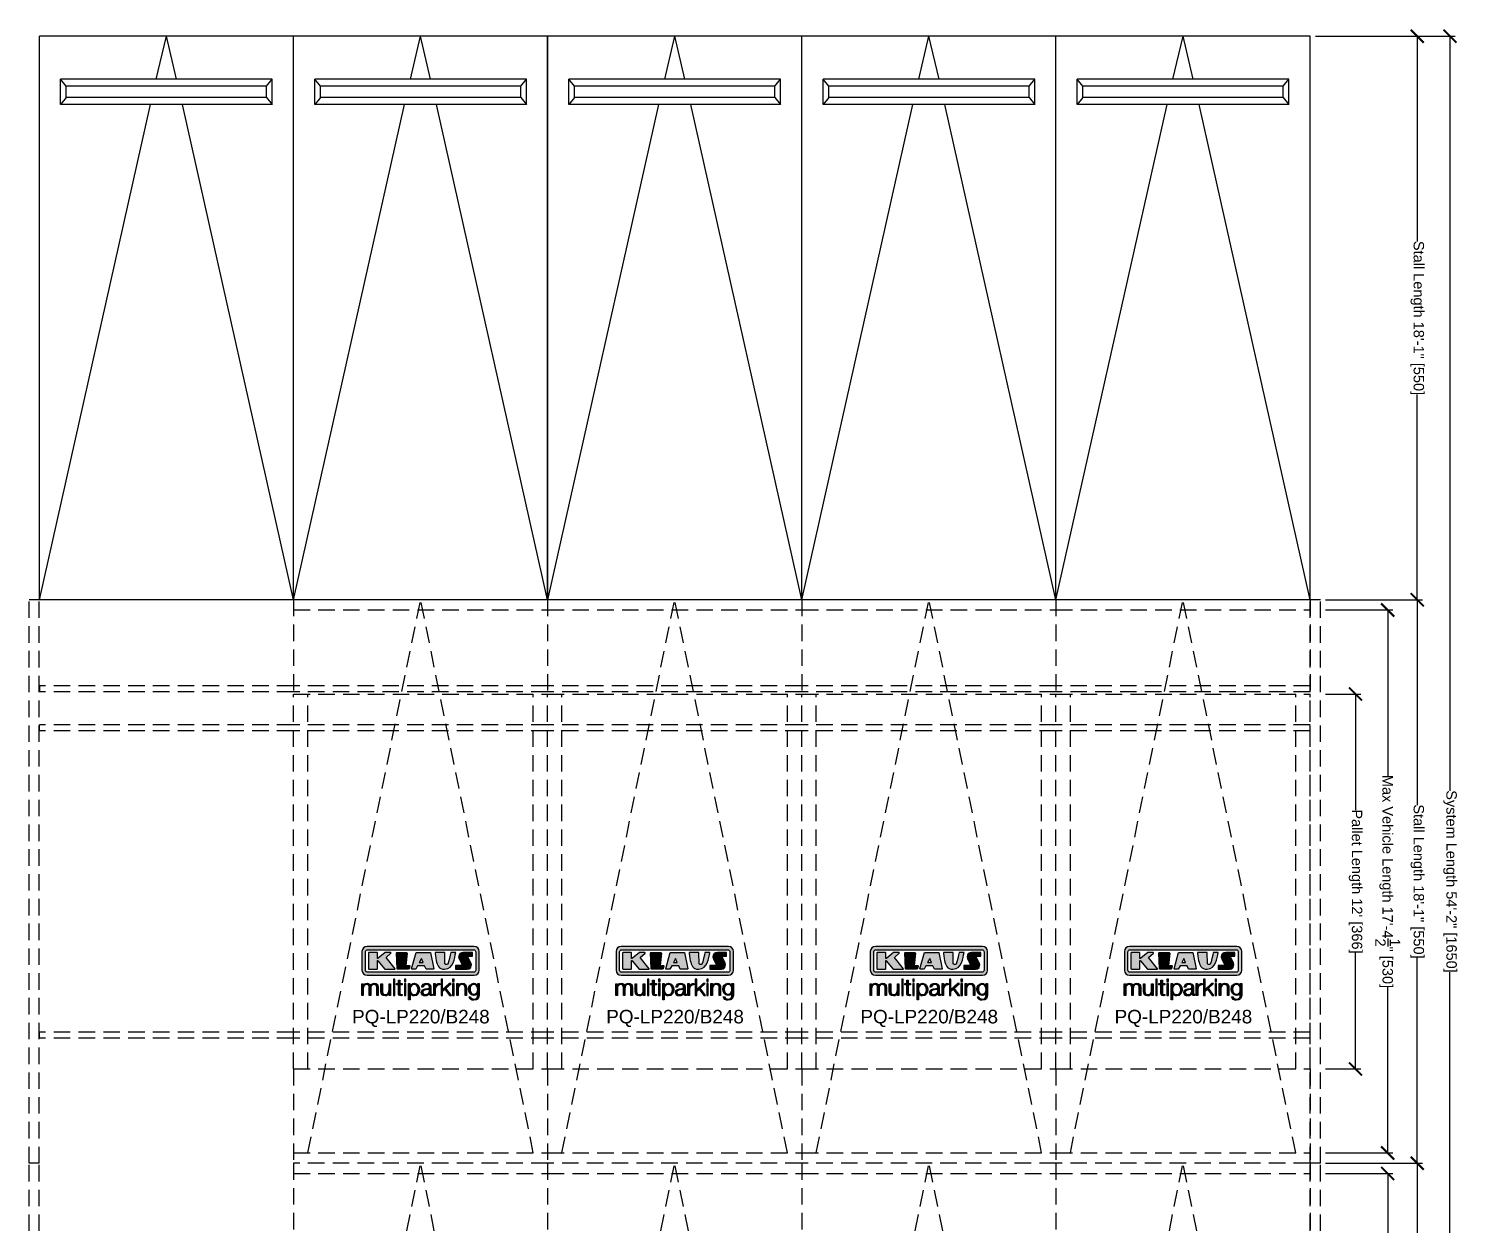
# Model space of a CAD drawing. Extents: x -210816 to 22943, y 10566 to 41486.
# Drawn here: x 14439 to 14997, y 11081 to 11540 of the extents above; entities that cross this region are included whole.
import ezdxf

# ---------------------------------------------------------------- set-up
doc = ezdxf.new("R2010")
doc.units = 0
doc.header["$MEASUREMENT"] = 0
doc.linetypes.add('DASHED', pattern=[0.2067, 0.1654, -0.0413])
doc.linetypes.add('HIDDEN', pattern=[9.525, 6.35, -3.175])
doc.layers.get('0').update_dxf_attribs({"linetype": 'CONTINUOUS'})
doc.layers.get('DEFPOINTS').update_dxf_attribs({"linetype": 'CONTINUOUS'})
for name, color, linetype in [('DIM', 6, 'CONTINUOUS'), ('KLAUS', 30, 'CONTINUOUS'), ('LOGO', 7, 'CONTINUOUS')]:
    doc.layers.add(name, color=color, linetype=linetype)
doc.styles.get("Standard").update_dxf_attribs({"font": 'arial.ttf'})
doc.dimstyles.get("Standard").update_dxf_attribs({"dimtxt": 5, "dimasz": 5, "dimexe": 2, "dimexo": 2, "dimgap": 0.09, "dimtad": 0, "dimtih": 1, "dimtoh": 1, "dimdec": 1, "dimzin": 0, "dimdsep": 46, "dimlunit": 4, "dimtxsty": 'Standard', "dimblk": 'ARCHTICK', "dimcen": -0.09, "dimadec": 0, "dimazin": 0, "dimtfac": 1, "dimtdec": 4, "dimtofl": 0, "dimtmove": 0, "dimatfit": 3, "dimldrblk": 'ARCHTICK', "dimfxl": 1, "dimtolj": 1, "dimtzin": 0, "dimarcsym": 0})

# ---------------------------------------------------------------- blocks, each defined once
blk = doc.blocks.new('A$C24089')
for p, q in [((0, 0), (0, 216.53)), ((97.63, 216.53), (0, 216.53)), ((44.94, 200.03), (48.82, 216.53)), ((52.69, 200.03), (48.82, 216.53)), ((97.63, 0), (97.63, 216.53)), ((89.49, 200.03), (8.14, 200.03)), ((8.14, 190.33), (8.14, 200.03)), ((10.36, 197.32), (8.14, 200.03)), ((10.36, 193.03), (10.36, 197.32)), ((87.27, 197.32), (10.36, 197.32)), ((87.27, 197.32), (89.49, 200.03)), ((87.27, 193.03), (87.27, 197.32)), ((89.49, 190.33), (89.49, 200.03)), ((0, 0), (42.67, 190.33)), ((10.36, 193.03), (8.14, 190.33)), ((89.49, 190.33), (8.14, 190.33)), ((87.27, 193.03), (10.36, 193.03)), ((97.63, 0), (54.96, 190.33)), ((87.27, 193.03), (89.49, 190.33)), ((97.63, 0), (0, 0))]:
    blk.add_line(p, q)
blk = doc.blocks.new('A$C32639')
for p in [(0, 0), (97.63, 0), (195.27, 0), (292.9, 0), (390.53, 0)]:
    blk.add_blockref('A$C24089', p)
blk = doc.blocks.new('A$C19511')
at = {"layer": 'KLAUS', "linetype": 'HIDDEN'}
for p, q in [((0, 0), (0, 216.535)), ((3.937, 216.535), (0, 216.535)), ((3.937, 0), (3.937, 216.535)), ((3.937, 0), (0, 0))]:
    blk.add_line(p, q, dxfattribs=at)
blk = doc.blocks.new('KLAUS')
at = {"layer": 'LOGO'}
h = blk.add_hatch(color=8, dxfattribs=at)
h.dxf.hatch_style = 2
edge = h.paths.add_edge_path()
edge.add_spline(control_points=[(3.6, 29.09), (2.88, 29.09), (2.3, 28.51), (2.3, 27.8), (2.3, 27.8), (2.3, 16.11), (2.3, 16.11), (2.3, 15.39), (2.88, 14.81), (3.6, 14.81), (3.6, 14.81), (71.16, 14.81), (71.16, 14.81), (71.88, 14.81), (72.46, 15.39), (72.46, 16.11), (72.46, 16.11), (72.46, 27.8), (72.46, 27.8), (72.46, 28.51), (71.88, 29.09), (71.16, 29.09), (71.16, 29.09), (3.6, 29.09), (3.6, 29.09), (3.6, 29.09), (3.6, 29.09), (3.6, 29.09)], knot_values=[0, 0, 0, 0, 1, 1, 1, 2, 2, 2, 3, 3, 3, 4, 4, 4, 5, 5, 5, 6, 6, 6, 7, 7, 7, 8, 8, 8, 9, 9, 9, 9], degree=3, periodic=0)
edge = h.paths.add_edge_path()
edge.add_spline(control_points=[(3.35, 31.23), (3.35, 31.23), (71.47, 31.23), (71.47, 31.23), (73.26, 31.23), (74.71, 29.77), (74.71, 27.99), (74.71, 27.99), (74.71, 16.17), (74.71, 16.17), (74.71, 14.38), (73.26, 12.93), (71.47, 12.93), (71.47, 12.93), (3.35, 12.93), (3.35, 12.93), (1.56, 12.93), (0.11, 14.38), (0.11, 16.17), (0.11, 16.17), (0.11, 27.99), (0.11, 27.99), (0.11, 29.77), (1.56, 31.23), (3.35, 31.23), (3.35, 31.23), (3.35, 31.23), (3.35, 31.23)], knot_values=[0, 0, 0, 0, 1, 1, 1, 2, 2, 2, 3, 3, 3, 4, 4, 4, 5, 5, 5, 6, 6, 6, 7, 7, 7, 8, 8, 8, 9, 9, 9, 9], degree=3, periodic=0)
h = blk.add_hatch(color=8, dxfattribs=at)
h.dxf.hatch_style = 2
edge = h.paths.add_edge_path()
edge.add_spline(control_points=[(4.5, 27.33), (4.5, 27.33), (9.7, 27.33), (9.7, 27.33), (9.84, 27.33), (9.96, 27.22), (9.96, 27.08), (9.96, 27.08), (9.96, 23.69), (9.96, 23.69), (9.96, 23.69), (9.94, 23.64), (10.04, 23.59), (10.14, 23.53), (10.2, 23.57), (10.2, 23.57), (10.2, 23.57), (10.51, 23.75), (10.51, 23.75), (10.51, 23.75), (14.94, 27.33), (14.94, 27.33), (14.94, 27.33), (18.41, 27.33), (18.41, 27.33), (18.41, 27.33), (18.49, 27.33), (18.56, 27.2), (18.65, 27.04), (18.53, 26.91), (18.53, 26.91), (18.53, 26.91), (15.49, 24.11), (15.49, 24.11), (15.49, 24.11), (21.14, 17.06), (21.14, 17.06), (21.14, 17.06), (21.13, 16.91), (21.13, 16.91), (21.08, 16.84), (20.99, 16.82), (20.99, 16.82), (20.99, 16.82), (14.7, 16.82), (14.7, 16.82), (14.7, 16.82), (10.26, 22.17), (10.26, 22.17), (10.26, 22.17), (10.19, 22.24), (10.08, 22.21), (9.97, 22.18), (9.96, 22.11), (9.96, 22.11), (9.96, 22.11), (9.96, 17.08), (9.96, 17.08), (9.96, 16.94), (9.84, 16.82), (9.7, 16.82), (9.7, 16.82), (4.5, 16.82), (4.5, 16.82), (4.36, 16.82), (4.25, 16.94), (4.25, 17.08), (4.25, 17.08), (4.25, 27.08), (4.25, 27.08), (4.25, 27.22), (4.36, 27.33), (4.5, 27.33), (4.5, 27.33), (4.5, 27.33), (4.5, 27.33)], knot_values=[0, 0, 0, 0, 1, 1, 1, 2, 2, 2, 3, 3, 3, 4, 4, 4, 5, 5, 5, 6, 6, 6, 7, 7, 7, 8, 8, 8, 9, 9, 9, 10, 10, 10, 11, 11, 11, 12, 12, 12, 13, 13, 13, 14, 14, 14, 15, 15, 15, 16, 16, 16, 17, 17, 17, 18, 18, 18, 19, 19, 19, 20, 20, 20, 21, 21, 21, 22, 22, 22, 23, 23, 23, 24, 24, 24, 25, 25, 25, 25], degree=3, periodic=0)
h = blk.add_hatch(color=8, dxfattribs=at)
h.dxf.hatch_style = 2
h.paths.add_polyline_path([(22.42, 17.06), (21.97, 27.15), (22.24, 27.33), (28.55, 27.33), (28.86, 26.97), (28.01, 19.08), (30.26, 19.07), (30.44, 18.95), (30.08, 16.95), (29.49, 16.82), (22.6, 16.82)])
h = blk.add_hatch(color=8, dxfattribs=at)
h.paths.add_polyline_path([(36.52, 21.01), (38.93, 21.01), (37.87, 23.57)])
h.paths.add_polyline_path([(34.52, 27.33), (43.65, 27.33), (45.76, 16.94), (45.57, 16.82), (40.83, 16.82), (39.89, 18.95), (35.42, 18.95), (34.27, 16.82), (31.78, 16.82), (31.66, 17)])
h = blk.add_hatch(color=8, dxfattribs=at)
h.dxf.hatch_style = 2
edge = h.paths.add_edge_path()
edge.add_spline(control_points=[(52.69, 27.32), (52.69, 27.32), (52.88, 20.14), (52.88, 20.14), (53.01, 19.89), (53.2, 19.77), (53.43, 19.71), (53.91, 19.59), (54.43, 19.57), (54.64, 20.03), (55.23, 21.34), (56.27, 25.45), (56.6, 27.33), (56.6, 27.33), (59.77, 27.33), (59.77, 27.33), (58.77, 23.9), (58.56, 16.82), (52.63, 16.76), (48.72, 16.72), (48.01, 19.35), (47.27, 22.24), (46.89, 23.68), (46.54, 27.33), (46.54, 27.33), (46.54, 27.33), (52.69, 27.32), (52.69, 27.32), (52.69, 27.32), (52.69, 27.32), (52.69, 27.32)], knot_values=[0, 0, 0, 0, 1, 1, 1, 2, 2, 2, 3, 3, 3, 4, 4, 4, 5, 5, 5, 6, 6, 6, 7, 7, 7, 8, 8, 8, 9, 9, 9, 10, 10, 10, 10], degree=3, periodic=0)
h = blk.add_hatch(color=8, dxfattribs=at)
h.dxf.hatch_style = 2
edge = h.paths.add_edge_path()
edge.add_spline(control_points=[(64.46, 27.33), (64.46, 27.33), (70.31, 27.33), (70.31, 27.33), (70.31, 26.52), (70.31, 26.02), (70.31, 25.12), (70.31, 25.12), (67.3, 25.12), (67.3, 25.12), (67.24, 25.04), (67.25, 25.11), (67.25, 24.91), (67.25, 24.88), (69.73, 20.38), (69.73, 19.57), (69.73, 16.4), (67.22, 16.81), (65.9, 16.82), (65.9, 16.82), (59.59, 16.82), (59.59, 16.82), (59.59, 17.76), (59.59, 18.23), (59.59, 19.14), (59.59, 19.14), (63.75, 19.14), (63.75, 19.14), (63.82, 19.22), (63.81, 19.11), (63.81, 19.31), (63.81, 20.32), (61.58, 23.06), (61.58, 24.63), (61.58, 26.33), (62.83, 27.34), (64.46, 27.33), (64.46, 27.33), (64.46, 27.33), (64.46, 27.33)], knot_values=[0, 0, 0, 0, 1, 1, 1, 2, 2, 2, 3, 3, 3, 4, 4, 4, 5, 5, 5, 6, 6, 6, 7, 7, 7, 8, 8, 8, 9, 9, 9, 10, 10, 10, 11, 11, 11, 12, 12, 12, 13, 13, 13, 13], degree=3, periodic=0)
h = blk.add_hatch(color=30, dxfattribs=at)
h.dxf.hatch_style = 2
h.paths.add_polyline_path([(20.07, 0), (20.99, 0), (20.99, 10.45), (20.07, 10.45)])
h = blk.add_hatch(color=30, dxfattribs=at)
h.dxf.hatch_style = 2
edge = h.paths.add_edge_path()
edge.add_spline(control_points=[(24.22, 9.82), (24.22, 9.82), (23.3, 9.82), (23.3, 9.82), (23.3, 9.82), (23.3, 7.55), (23.3, 7.55), (23.3, 7.55), (21.98, 7.55), (21.98, 7.55), (21.98, 7.55), (21.98, 6.78), (21.98, 6.78), (21.98, 6.78), (23.3, 6.78), (23.3, 6.78), (23.3, 6.78), (23.3, 1.61), (23.3, 1.61), (23.28, 0.32), (23.71, -0.09), (24.94, -0.09), (25.22, -0.09), (25.48, -0.06), (25.76, -0.06), (25.76, -0.06), (25.76, 0.73), (25.76, 0.73), (25.5, 0.7), (25.23, 0.69), (24.97, 0.69), (24.31, 0.73), (24.22, 1.08), (24.22, 1.68), (24.22, 1.68), (24.22, 6.78), (24.22, 6.78), (24.22, 6.78), (25.76, 6.78), (25.76, 6.78), (25.76, 6.78), (25.76, 7.55), (25.76, 7.55), (25.76, 7.55), (24.22, 7.55), (24.22, 7.55), (24.22, 7.55), (24.22, 9.82), (24.22, 9.82), (24.22, 9.82), (24.22, 9.82), (24.22, 9.82)], knot_values=[0, 0, 0, 0, 1, 1, 1, 2, 2, 2, 3, 3, 3, 4, 4, 4, 5, 5, 5, 6, 6, 6, 7, 7, 7, 8, 8, 8, 9, 9, 9, 10, 10, 10, 11, 11, 11, 12, 12, 12, 13, 13, 13, 14, 14, 14, 15, 15, 15, 16, 16, 16, 17, 17, 17, 17], degree=3, periodic=0)
h = blk.add_hatch(color=30, dxfattribs=at)
h.paths.add_polyline_path([(27.1, 0), (28.03, 0), (28.03, 7.55), (27.1, 7.55)])
h.paths.add_polyline_path([(27.1, 8.98), (28.03, 8.98), (28.03, 10.45), (27.1, 10.45)])
h = blk.add_hatch(color=30, dxfattribs=at)
h.dxf.hatch_style = 2
h.paths.add_polyline_path([(50.4, 0), (51.32, 0), (51.32, 2.87), (52.82, 4.11), (55.8, 0), (56.96, 0), (53.52, 4.76), (56.74, 7.55), (55.51, 7.55), (51.32, 3.89), (51.32, 10.45), (50.4, 10.45)])
h = blk.add_hatch(color=30, dxfattribs=at)
h.paths.add_polyline_path([(57.74, 0), (58.66, 0), (58.66, 7.55), (57.74, 7.55)])
h.paths.add_polyline_path([(57.74, 8.98), (58.66, 8.98), (58.66, 10.45), (57.74, 10.45)])
h = blk.add_hatch(color=30, dxfattribs=at)
h.dxf.hatch_style = 2
edge = h.paths.add_edge_path()
edge.add_spline(control_points=[(0, 0), (0, 0), (0.92, 0), (0.92, 0), (0.92, 0), (0.92, 4.22), (0.92, 4.22), (0.94, 5.8), (1.58, 7), (3.18, 7), (4.35, 7), (4.77, 6.15), (4.76, 5.12), (4.76, 5.12), (4.76, 0), (4.76, 0), (4.76, 0), (5.68, 0), (5.68, 0), (5.68, 0), (5.68, 4.27), (5.68, 4.27), (5.68, 5.68), (6.14, 7), (7.73, 7), (9.05, 7), (9.52, 6.32), (9.52, 5.08), (9.52, 5.08), (9.52, 0), (9.52, 0), (9.52, 0), (10.44, 0), (10.44, 0), (10.44, 0), (10.44, 5.12), (10.44, 5.12), (10.44, 6.91), (9.59, 7.77), (7.94, 7.77), (6.94, 7.77), (5.99, 7.29), (5.54, 6.3), (5.26, 7.29), (4.36, 7.77), (3.37, 7.77), (2.17, 7.77), (1.38, 7.19), (0.89, 6.28), (0.89, 6.28), (0.85, 6.28), (0.85, 6.28), (0.85, 6.28), (0.85, 7.55), (0.85, 7.55), (0.85, 7.55), (0, 7.55), (0, 7.55), (0, 7.55), (0, 0), (0, 0), (0, 0), (0, 0), (0, 0)], knot_values=[0, 0, 0, 0, 1, 1, 1, 2, 2, 2, 3, 3, 3, 4, 4, 4, 5, 5, 5, 6, 6, 6, 7, 7, 7, 8, 8, 8, 9, 9, 9, 10, 10, 10, 11, 11, 11, 12, 12, 12, 13, 13, 13, 14, 14, 14, 15, 15, 15, 16, 16, 16, 17, 17, 17, 18, 18, 18, 19, 19, 19, 20, 20, 20, 21, 21, 21, 21], degree=3, periodic=0)
h = blk.add_hatch(color=30, dxfattribs=at)
h.dxf.hatch_style = 2
edge = h.paths.add_edge_path()
edge.add_spline(control_points=[(18.31, 7.55), (18.31, 7.55), (17.39, 7.55), (17.39, 7.55), (17.39, 7.55), (17.39, 3.59), (17.39, 3.59), (17.39, 2.05), (16.7, 0.56), (15.12, 0.56), (13.66, 0.56), (13.15, 1.27), (13.1, 2.64), (13.1, 2.64), (13.1, 7.55), (13.1, 7.55), (13.1, 7.55), (12.18, 7.55), (12.18, 7.55), (12.18, 7.55), (12.18, 2.65), (12.18, 2.65), (12.18, 0.89), (12.93, -0.22), (14.83, -0.22), (15.96, -0.22), (16.95, 0.35), (17.44, 1.36), (17.44, 1.36), (17.47, 1.36), (17.47, 1.36), (17.47, 1.36), (17.47, 0), (17.47, 0), (17.47, 0), (18.31, 0), (18.31, 0), (18.31, 0), (18.31, 7.55), (18.31, 7.55), (18.31, 7.55), (18.31, 7.55), (18.31, 7.55)], knot_values=[0, 0, 0, 0, 1, 1, 1, 2, 2, 2, 3, 3, 3, 4, 4, 4, 5, 5, 5, 6, 6, 6, 7, 7, 7, 8, 8, 8, 9, 9, 9, 10, 10, 10, 11, 11, 11, 12, 12, 12, 13, 13, 13, 14, 14, 14, 14], degree=3, periodic=0)
h = blk.add_hatch(color=30, dxfattribs=at)
edge = h.paths.add_edge_path()
edge.add_spline(control_points=[(35.84, 3.78), (35.84, 2.21), (35.12, 0.56), (33.37, 0.56), (31.4, 0.56), (30.72, 2.21), (30.72, 3.78), (30.72, 5.49), (31.33, 7), (33.37, 7), (35.12, 7), (35.84, 5.34), (35.84, 3.78), (35.84, 3.78), (35.84, 3.78), (35.84, 3.78)], knot_values=[0, 0, 0, 0, 1, 1, 1, 2, 2, 2, 3, 3, 3, 4, 4, 4, 5, 5, 5, 5], degree=3, periodic=0)
edge = h.paths.add_edge_path()
edge.add_spline(control_points=[(29.79, -2.8), (29.79, -2.8), (30.72, -2.8), (30.72, -2.8), (30.72, -2.8), (30.72, 1.43), (30.72, 1.43), (30.72, 1.43), (30.74, 1.43), (30.74, 1.43), (31.14, 0.35), (32.24, -0.22), (33.37, -0.22), (35.66, -0.22), (36.76, 1.64), (36.76, 3.78), (36.76, 5.91), (35.66, 7.77), (33.37, 7.77), (32.15, 7.77), (31.1, 7.14), (30.67, 6.12), (30.67, 6.12), (30.64, 6.12), (30.64, 6.12), (30.64, 6.12), (30.64, 7.55), (30.64, 7.55), (30.64, 7.55), (29.79, 7.55), (29.79, 7.55), (29.79, 7.55), (29.79, -2.8), (29.79, -2.8), (29.79, -2.8), (29.79, -2.8), (29.79, -2.8)], knot_values=[0, 0, 0, 0, 1, 1, 1, 2, 2, 2, 3, 3, 3, 4, 4, 4, 5, 5, 5, 6, 6, 6, 7, 7, 7, 8, 8, 8, 9, 9, 9, 10, 10, 10, 11, 11, 11, 12, 12, 12, 12], degree=3, periodic=0)
h = blk.add_hatch(color=30, dxfattribs=at)
edge = h.paths.add_edge_path()
edge.add_spline(control_points=[(43.03, 2.93), (43.04, 1.45), (41.8, 0.56), (40.39, 0.56), (39.53, 0.56), (38.71, 1.13), (38.71, 2.05), (38.71, 3.53), (40.66, 3.51), (42.22, 3.79), (42.47, 3.84), (42.88, 3.91), (43, 4.13), (43, 4.13), (43.03, 4.13), (43.03, 4.13), (43.03, 4.13), (43.03, 2.93), (43.03, 2.93), (43.03, 2.93), (43.03, 2.93), (43.03, 2.93)], knot_values=[0, 0, 0, 0, 1, 1, 1, 2, 2, 2, 3, 3, 3, 4, 4, 4, 5, 5, 5, 6, 6, 6, 7, 7, 7, 7], degree=3, periodic=0)
edge = h.paths.add_edge_path()
edge.add_spline(control_points=[(39.03, 5.24), (39.06, 6.47), (39.91, 7), (41.05, 7), (42.14, 7), (43.03, 6.69), (43.03, 5.45), (43.03, 4.61), (42.6, 4.51), (41.84, 4.42), (39.85, 4.19), (37.79, 4.11), (37.79, 1.99), (37.79, 0.47), (38.93, -0.22), (40.32, -0.22), (41.77, -0.22), (42.43, 0.34), (43.07, 1.32), (43.07, 1.32), (43.1, 1.32), (43.1, 1.32), (43.1, 0.53), (43.25, 0), (44.19, 0), (44.43, 0), (44.58, 0.01), (44.79, 0.06), (44.79, 0.06), (44.79, 0.83), (44.79, 0.83), (44.71, 0.81), (44.6, 0.78), (44.49, 0.78), (44.13, 0.78), (43.95, 0.98), (43.95, 1.33), (43.95, 1.33), (43.95, 5.34), (43.95, 5.34), (43.95, 7.36), (42.5, 7.77), (41.17, 7.77), (39.44, 7.77), (38.2, 7.01), (38.11, 5.24), (38.11, 5.24), (39.03, 5.24), (39.03, 5.24), (39.03, 5.24), (39.03, 5.24), (39.03, 5.24)], knot_values=[0, 0, 0, 0, 1, 1, 1, 2, 2, 2, 3, 3, 3, 4, 4, 4, 5, 5, 5, 6, 6, 6, 7, 7, 7, 8, 8, 8, 9, 9, 9, 10, 10, 10, 11, 11, 11, 12, 12, 12, 13, 13, 13, 14, 14, 14, 15, 15, 15, 16, 16, 16, 17, 17, 17, 17], degree=3, periodic=0)
h = blk.add_hatch(color=30, dxfattribs=at)
h.dxf.hatch_style = 2
edge = h.paths.add_edge_path()
edge.add_spline(control_points=[(45.79, 0), (45.79, 0), (46.71, 0), (46.71, 0), (46.71, 0), (46.71, 4.03), (46.71, 4.03), (46.71, 5.59), (47.85, 6.82), (49.52, 6.73), (49.52, 6.73), (49.52, 7.66), (49.52, 7.66), (48.16, 7.72), (47.14, 7), (46.67, 5.78), (46.67, 5.78), (46.64, 5.78), (46.64, 5.78), (46.64, 5.78), (46.64, 7.55), (46.64, 7.55), (46.64, 7.55), (45.79, 7.55), (45.79, 7.55), (45.79, 7.55), (45.79, 0), (45.79, 0), (45.79, 0), (45.79, 0), (45.79, 0)], knot_values=[0, 0, 0, 0, 1, 1, 1, 2, 2, 2, 3, 3, 3, 4, 4, 4, 5, 5, 5, 6, 6, 6, 7, 7, 7, 8, 8, 8, 9, 9, 9, 10, 10, 10, 10], degree=3, periodic=0)
h = blk.add_hatch(color=30, dxfattribs=at)
h.dxf.hatch_style = 2
edge = h.paths.add_edge_path()
edge.add_spline(control_points=[(60.41, 0), (60.41, 0), (61.33, 0), (61.33, 0), (61.33, 0), (61.33, 4.41), (61.33, 4.41), (61.36, 5.89), (62.24, 7), (63.7, 7), (65.2, 7), (65.62, 6.02), (65.62, 4.71), (65.62, 4.71), (65.62, 0), (65.62, 0), (65.62, 0), (66.54, 0), (66.54, 0), (66.54, 0), (66.54, 4.86), (66.54, 4.86), (66.54, 6.66), (65.9, 7.77), (63.78, 7.77), (62.71, 7.77), (61.7, 7.16), (61.36, 6.25), (61.36, 6.25), (61.33, 6.25), (61.33, 6.25), (61.33, 6.25), (61.33, 7.55), (61.33, 7.55), (61.33, 7.55), (60.41, 7.55), (60.41, 7.55), (60.41, 7.55), (60.41, 0), (60.41, 0), (60.41, 0), (60.41, 0), (60.41, 0)], knot_values=[0, 0, 0, 0, 1, 1, 1, 2, 2, 2, 3, 3, 3, 4, 4, 4, 5, 5, 5, 6, 6, 6, 7, 7, 7, 8, 8, 8, 9, 9, 9, 10, 10, 10, 11, 11, 11, 12, 12, 12, 13, 13, 13, 14, 14, 14, 14], degree=3, periodic=0)
h = blk.add_hatch(color=30, dxfattribs=at)
edge = h.paths.add_edge_path()
edge.add_spline(control_points=[(71.32, 0.86), (69.62, 0.86), (68.83, 2.34), (68.83, 3.86), (68.83, 5.43), (69.56, 7), (71.32, 7), (73.06, 7), (73.75, 5.34), (73.75, 3.86), (73.75, 2.33), (72.91, 0.86), (71.32, 0.86), (71.32, 0.86), (71.32, 0.86), (71.32, 0.86)], knot_values=[0, 0, 0, 0, 1, 1, 1, 2, 2, 2, 3, 3, 3, 4, 4, 4, 5, 5, 5, 5], degree=3, periodic=0)
edge = h.paths.add_edge_path()
edge.add_spline(control_points=[(74.67, 7.55), (74.67, 7.55), (73.75, 7.55), (73.75, 7.55), (73.75, 7.55), (73.75, 6.25), (73.75, 6.25), (73.75, 6.25), (73.72, 6.25), (73.72, 6.25), (73.35, 7.09), (72.41, 7.77), (71.32, 7.77), (69.13, 7.77), (67.9, 6.05), (67.9, 3.97), (67.9, 1.82), (68.9, 0.09), (71.32, 0.09), (72.4, 0.09), (73.29, 0.72), (73.72, 1.64), (73.72, 1.64), (73.75, 1.64), (73.75, 1.64), (73.75, 1.64), (73.75, 0.61), (73.75, 0.61), (73.75, -1.23), (73.01, -2.24), (71.32, -2.24), (70.29, -2.24), (69.31, -1.85), (69.1, -0.73), (69.1, -0.73), (68.18, -0.73), (68.18, -0.73), (68.31, -2.34), (69.81, -3.02), (71.32, -3.02), (73.79, -3.02), (74.65, -1.64), (74.67, 0.61), (74.67, 0.61), (74.67, 7.55), (74.67, 7.55), (74.67, 7.55), (74.67, 7.55), (74.67, 7.55)], knot_values=[0, 0, 0, 0, 1, 1, 1, 2, 2, 2, 3, 3, 3, 4, 4, 4, 5, 5, 5, 6, 6, 6, 7, 7, 7, 8, 8, 8, 9, 9, 9, 10, 10, 10, 11, 11, 11, 12, 12, 12, 13, 13, 13, 14, 14, 14, 15, 15, 15, 16, 16, 16, 16], degree=3, periodic=0)
for points in [[(22.42, 17.06), (21.97, 27.15), (22.24, 27.33), (28.55, 27.33), (28.86, 26.97), (28.01, 19.08), (30.26, 19.07), (30.44, 18.95), (30.08, 16.95), (29.49, 16.82), (22.6, 16.82), (22.42, 17.06), (22.42, 17.06)], [(34.52, 27.33), (43.65, 27.33), (45.76, 16.94), (45.57, 16.82), (40.83, 16.82), (39.89, 18.95), (35.42, 18.95), (34.27, 16.82), (31.78, 16.82), (31.66, 17), (34.52, 27.33), (34.52, 27.33)], [(36.52, 21.01), (38.93, 21.01), (37.87, 23.57), (36.52, 21.01), (36.52, 21.01)], [(20.07, 0), (20.99, 0), (20.99, 10.45), (20.07, 10.45), (20.07, 0), (20.07, 0)], [(27.1, 8.98), (28.03, 8.98), (28.03, 10.45), (27.1, 10.45), (27.1, 8.98), (27.1, 8.98)], [(50.4, 0), (51.32, 0), (51.32, 2.87), (52.82, 4.11), (55.8, 0), (56.96, 0), (53.52, 4.76), (56.74, 7.55), (55.51, 7.55), (51.32, 3.89), (51.32, 10.45), (50.4, 10.45), (50.4, 0), (50.4, 0)], [(57.74, 8.98), (58.66, 8.98), (58.66, 10.45), (57.74, 10.45), (57.74, 8.98), (57.74, 8.98)], [(27.1, 0), (28.03, 0), (28.03, 7.55), (27.1, 7.55), (27.1, 0), (27.1, 0)], [(57.74, 0), (58.66, 0), (58.66, 7.55), (57.74, 7.55), (57.74, 0), (57.74, 0)]]:
    blk.add_lwpolyline(points, dxfattribs=at)
for points, knots in [([(3.35, 31.23), (3.35, 31.23), (71.47, 31.23), (71.47, 31.23), (73.26, 31.23), (74.71, 29.77), (74.71, 27.99), (74.71, 27.99), (74.71, 16.17), (74.71, 16.17), (74.71, 14.38), (73.26, 12.93), (71.47, 12.93), (71.47, 12.93), (3.35, 12.93), (3.35, 12.93), (1.56, 12.93), (0.11, 14.38), (0.11, 16.17), (0.11, 16.17), (0.11, 27.99), (0.11, 27.99), (0.11, 29.77), (1.56, 31.23), (3.35, 31.23), (3.35, 31.23), (3.35, 31.23), (3.35, 31.23)], [0, 0, 0, 0, 1, 1, 1, 2, 2, 2, 3, 3, 3, 4, 4, 4, 5, 5, 5, 6, 6, 6, 7, 7, 7, 8, 8, 8, 9, 9, 9, 9]), ([(3.6, 29.09), (2.88, 29.09), (2.3, 28.51), (2.3, 27.8), (2.3, 27.8), (2.3, 16.11), (2.3, 16.11), (2.3, 15.39), (2.88, 14.81), (3.6, 14.81), (3.6, 14.81), (71.16, 14.81), (71.16, 14.81), (71.88, 14.81), (72.46, 15.39), (72.46, 16.11), (72.46, 16.11), (72.46, 27.8), (72.46, 27.8), (72.46, 28.51), (71.88, 29.09), (71.16, 29.09), (71.16, 29.09), (3.6, 29.09), (3.6, 29.09), (3.6, 29.09), (3.6, 29.09), (3.6, 29.09)], [0, 0, 0, 0, 1, 1, 1, 2, 2, 2, 3, 3, 3, 4, 4, 4, 5, 5, 5, 6, 6, 6, 7, 7, 7, 8, 8, 8, 9, 9, 9, 9]), ([(4.5, 27.33), (4.5, 27.33), (9.7, 27.33), (9.7, 27.33), (9.84, 27.33), (9.96, 27.22), (9.96, 27.08), (9.96, 27.08), (9.96, 23.69), (9.96, 23.69), (9.96, 23.69), (9.94, 23.64), (10.04, 23.59), (10.14, 23.53), (10.2, 23.57), (10.2, 23.57), (10.2, 23.57), (10.51, 23.75), (10.51, 23.75), (10.51, 23.75), (14.94, 27.33), (14.94, 27.33), (14.94, 27.33), (18.41, 27.33), (18.41, 27.33), (18.41, 27.33), (18.49, 27.33), (18.56, 27.2), (18.65, 27.04), (18.53, 26.91), (18.53, 26.91), (18.53, 26.91), (15.49, 24.11), (15.49, 24.11), (15.49, 24.11), (21.14, 17.06), (21.14, 17.06), (21.14, 17.06), (21.13, 16.91), (21.13, 16.91), (21.08, 16.84), (20.99, 16.82), (20.99, 16.82), (20.99, 16.82), (14.7, 16.82), (14.7, 16.82), (14.7, 16.82), (10.26, 22.17), (10.26, 22.17), (10.26, 22.17), (10.19, 22.24), (10.08, 22.21), (9.97, 22.18), (9.96, 22.11), (9.96, 22.11), (9.96, 22.11), (9.96, 17.08), (9.96, 17.08), (9.96, 16.94), (9.84, 16.82), (9.7, 16.82), (9.7, 16.82), (4.5, 16.82), (4.5, 16.82), (4.36, 16.82), (4.25, 16.94), (4.25, 17.08), (4.25, 17.08), (4.25, 27.08), (4.25, 27.08), (4.25, 27.22), (4.36, 27.33), (4.5, 27.33), (4.5, 27.33), (4.5, 27.33), (4.5, 27.33)], [0, 0, 0, 0, 1, 1, 1, 2, 2, 2, 3, 3, 3, 4, 4, 4, 5, 5, 5, 6, 6, 6, 7, 7, 7, 8, 8, 8, 9, 9, 9, 10, 10, 10, 11, 11, 11, 12, 12, 12, 13, 13, 13, 14, 14, 14, 15, 15, 15, 16, 16, 16, 17, 17, 17, 18, 18, 18, 19, 19, 19, 20, 20, 20, 21, 21, 21, 22, 22, 22, 23, 23, 23, 24, 24, 24, 25, 25, 25, 25]), ([(52.69, 27.32), (52.69, 27.32), (52.88, 20.14), (52.88, 20.14), (53.01, 19.89), (53.2, 19.77), (53.43, 19.71), (53.91, 19.59), (54.43, 19.57), (54.64, 20.03), (55.23, 21.34), (56.27, 25.45), (56.6, 27.33), (56.6, 27.33), (59.77, 27.33), (59.77, 27.33), (58.77, 23.9), (58.56, 16.82), (52.63, 16.76), (48.72, 16.72), (48.01, 19.35), (47.27, 22.24), (46.89, 23.68), (46.54, 27.33), (46.54, 27.33), (46.54, 27.33), (52.69, 27.32), (52.69, 27.32), (52.69, 27.32), (52.69, 27.32), (52.69, 27.32)], [0, 0, 0, 0, 1, 1, 1, 2, 2, 2, 3, 3, 3, 4, 4, 4, 5, 5, 5, 6, 6, 6, 7, 7, 7, 8, 8, 8, 9, 9, 9, 10, 10, 10, 10]), ([(64.46, 27.33), (64.46, 27.33), (70.31, 27.33), (70.31, 27.33), (70.31, 26.52), (70.31, 26.02), (70.31, 25.12), (70.31, 25.12), (67.3, 25.12), (67.3, 25.12), (67.24, 25.04), (67.25, 25.11), (67.25, 24.91), (67.25, 24.88), (69.73, 20.38), (69.73, 19.57), (69.73, 16.4), (67.22, 16.81), (65.9, 16.82), (65.9, 16.82), (59.59, 16.82), (59.59, 16.82), (59.59, 17.76), (59.59, 18.23), (59.59, 19.14), (59.59, 19.14), (63.75, 19.14), (63.75, 19.14), (63.82, 19.22), (63.81, 19.11), (63.81, 19.31), (63.81, 20.32), (61.58, 23.06), (61.58, 24.63), (61.58, 26.33), (62.83, 27.34), (64.46, 27.33), (64.46, 27.33), (64.46, 27.33), (64.46, 27.33)], [0, 0, 0, 0, 1, 1, 1, 2, 2, 2, 3, 3, 3, 4, 4, 4, 5, 5, 5, 6, 6, 6, 7, 7, 7, 8, 8, 8, 9, 9, 9, 10, 10, 10, 11, 11, 11, 12, 12, 12, 13, 13, 13, 13]), ([(24.22, 9.82), (24.22, 9.82), (23.3, 9.82), (23.3, 9.82), (23.3, 9.82), (23.3, 7.55), (23.3, 7.55), (23.3, 7.55), (21.98, 7.55), (21.98, 7.55), (21.98, 7.55), (21.98, 6.78), (21.98, 6.78), (21.98, 6.78), (23.3, 6.78), (23.3, 6.78), (23.3, 6.78), (23.3, 1.61), (23.3, 1.61), (23.28, 0.32), (23.71, -0.09), (24.94, -0.09), (25.22, -0.09), (25.48, -0.06), (25.76, -0.06), (25.76, -0.06), (25.76, 0.73), (25.76, 0.73), (25.5, 0.7), (25.23, 0.69), (24.97, 0.69), (24.31, 0.73), (24.22, 1.08), (24.22, 1.68), (24.22, 1.68), (24.22, 6.78), (24.22, 6.78), (24.22, 6.78), (25.76, 6.78), (25.76, 6.78), (25.76, 6.78), (25.76, 7.55), (25.76, 7.55), (25.76, 7.55), (24.22, 7.55), (24.22, 7.55), (24.22, 7.55), (24.22, 9.82), (24.22, 9.82), (24.22, 9.82), (24.22, 9.82), (24.22, 9.82)], [0, 0, 0, 0, 1, 1, 1, 2, 2, 2, 3, 3, 3, 4, 4, 4, 5, 5, 5, 6, 6, 6, 7, 7, 7, 8, 8, 8, 9, 9, 9, 10, 10, 10, 11, 11, 11, 12, 12, 12, 13, 13, 13, 14, 14, 14, 15, 15, 15, 16, 16, 16, 17, 17, 17, 17]), ([(0, 0), (0, 0), (0.92, 0), (0.92, 0), (0.92, 0), (0.92, 4.22), (0.92, 4.22), (0.94, 5.8), (1.58, 7), (3.18, 7), (4.35, 7), (4.77, 6.15), (4.76, 5.12), (4.76, 5.12), (4.76, 0), (4.76, 0), (4.76, 0), (5.68, 0), (5.68, 0), (5.68, 0), (5.68, 4.27), (5.68, 4.27), (5.68, 5.68), (6.14, 7), (7.73, 7), (9.05, 7), (9.52, 6.32), (9.52, 5.08), (9.52, 5.08), (9.52, 0), (9.52, 0), (9.52, 0), (10.44, 0), (10.44, 0), (10.44, 0), (10.44, 5.12), (10.44, 5.12), (10.44, 6.91), (9.59, 7.77), (7.94, 7.77), (6.94, 7.77), (5.99, 7.29), (5.54, 6.3), (5.26, 7.29), (4.36, 7.77), (3.37, 7.77), (2.17, 7.77), (1.38, 7.19), (0.89, 6.28), (0.89, 6.28), (0.85, 6.28), (0.85, 6.28), (0.85, 6.28), (0.85, 7.55), (0.85, 7.55), (0.85, 7.55), (0, 7.55), (0, 7.55), (0, 7.55), (0, 0), (0, 0), (0, 0), (0, 0), (0, 0)], [0, 0, 0, 0, 1, 1, 1, 2, 2, 2, 3, 3, 3, 4, 4, 4, 5, 5, 5, 6, 6, 6, 7, 7, 7, 8, 8, 8, 9, 9, 9, 10, 10, 10, 11, 11, 11, 12, 12, 12, 13, 13, 13, 14, 14, 14, 15, 15, 15, 16, 16, 16, 17, 17, 17, 18, 18, 18, 19, 19, 19, 20, 20, 20, 21, 21, 21, 21]), ([(18.31, 7.55), (18.31, 7.55), (17.39, 7.55), (17.39, 7.55), (17.39, 7.55), (17.39, 3.59), (17.39, 3.59), (17.39, 2.05), (16.7, 0.56), (15.12, 0.56), (13.66, 0.56), (13.15, 1.27), (13.1, 2.64), (13.1, 2.64), (13.1, 7.55), (13.1, 7.55), (13.1, 7.55), (12.18, 7.55), (12.18, 7.55), (12.18, 7.55), (12.18, 2.65), (12.18, 2.65), (12.18, 0.89), (12.93, -0.22), (14.83, -0.22), (15.96, -0.22), (16.95, 0.35), (17.44, 1.36), (17.44, 1.36), (17.47, 1.36), (17.47, 1.36), (17.47, 1.36), (17.47, 0), (17.47, 0), (17.47, 0), (18.31, 0), (18.31, 0), (18.31, 0), (18.31, 7.55), (18.31, 7.55), (18.31, 7.55), (18.31, 7.55), (18.31, 7.55)], [0, 0, 0, 0, 1, 1, 1, 2, 2, 2, 3, 3, 3, 4, 4, 4, 5, 5, 5, 6, 6, 6, 7, 7, 7, 8, 8, 8, 9, 9, 9, 10, 10, 10, 11, 11, 11, 12, 12, 12, 13, 13, 13, 14, 14, 14, 14]), ([(29.79, -2.8), (29.79, -2.8), (30.72, -2.8), (30.72, -2.8), (30.72, -2.8), (30.72, 1.43), (30.72, 1.43), (30.72, 1.43), (30.74, 1.43), (30.74, 1.43), (31.14, 0.35), (32.24, -0.22), (33.37, -0.22), (35.66, -0.22), (36.76, 1.64), (36.76, 3.78), (36.76, 5.91), (35.66, 7.77), (33.37, 7.77), (32.15, 7.77), (31.1, 7.14), (30.67, 6.12), (30.67, 6.12), (30.64, 6.12), (30.64, 6.12), (30.64, 6.12), (30.64, 7.55), (30.64, 7.55), (30.64, 7.55), (29.79, 7.55), (29.79, 7.55), (29.79, 7.55), (29.79, -2.8), (29.79, -2.8), (29.79, -2.8), (29.79, -2.8), (29.79, -2.8)], [0, 0, 0, 0, 1, 1, 1, 2, 2, 2, 3, 3, 3, 4, 4, 4, 5, 5, 5, 6, 6, 6, 7, 7, 7, 8, 8, 8, 9, 9, 9, 10, 10, 10, 11, 11, 11, 12, 12, 12, 12]), ([(35.84, 3.78), (35.84, 2.21), (35.12, 0.56), (33.37, 0.56), (31.4, 0.56), (30.72, 2.21), (30.72, 3.78), (30.72, 5.49), (31.33, 7), (33.37, 7), (35.12, 7), (35.84, 5.34), (35.84, 3.78), (35.84, 3.78), (35.84, 3.78), (35.84, 3.78)], [0, 0, 0, 0, 1, 1, 1, 2, 2, 2, 3, 3, 3, 4, 4, 4, 5, 5, 5, 5]), ([(39.03, 5.24), (39.06, 6.47), (39.91, 7), (41.05, 7), (42.14, 7), (43.03, 6.69), (43.03, 5.45), (43.03, 4.61), (42.6, 4.51), (41.84, 4.42), (39.85, 4.19), (37.79, 4.11), (37.79, 1.99), (37.79, 0.47), (38.93, -0.22), (40.32, -0.22), (41.77, -0.22), (42.43, 0.34), (43.07, 1.32), (43.07, 1.32), (43.1, 1.32), (43.1, 1.32), (43.1, 0.53), (43.25, 0), (44.19, 0), (44.43, 0), (44.58, 0.01), (44.79, 0.06), (44.79, 0.06), (44.79, 0.83), (44.79, 0.83), (44.71, 0.81), (44.6, 0.78), (44.49, 0.78), (44.13, 0.78), (43.95, 0.98), (43.95, 1.33), (43.95, 1.33), (43.95, 5.34), (43.95, 5.34), (43.95, 7.36), (42.5, 7.77), (41.17, 7.77), (39.44, 7.77), (38.2, 7.01), (38.11, 5.24), (38.11, 5.24), (39.03, 5.24), (39.03, 5.24), (39.03, 5.24), (39.03, 5.24), (39.03, 5.24)], [0, 0, 0, 0, 1, 1, 1, 2, 2, 2, 3, 3, 3, 4, 4, 4, 5, 5, 5, 6, 6, 6, 7, 7, 7, 8, 8, 8, 9, 9, 9, 10, 10, 10, 11, 11, 11, 12, 12, 12, 13, 13, 13, 14, 14, 14, 15, 15, 15, 16, 16, 16, 17, 17, 17, 17]), ([(43.03, 2.93), (43.04, 1.45), (41.8, 0.56), (40.39, 0.56), (39.53, 0.56), (38.71, 1.13), (38.71, 2.05), (38.71, 3.53), (40.66, 3.51), (42.22, 3.79), (42.47, 3.84), (42.88, 3.91), (43, 4.13), (43, 4.13), (43.03, 4.13), (43.03, 4.13), (43.03, 4.13), (43.03, 2.93), (43.03, 2.93), (43.03, 2.93), (43.03, 2.93), (43.03, 2.93)], [0, 0, 0, 0, 1, 1, 1, 2, 2, 2, 3, 3, 3, 4, 4, 4, 5, 5, 5, 6, 6, 6, 7, 7, 7, 7]), ([(45.79, 0), (45.79, 0), (46.71, 0), (46.71, 0), (46.71, 0), (46.71, 4.03), (46.71, 4.03), (46.71, 5.59), (47.85, 6.82), (49.52, 6.73), (49.52, 6.73), (49.52, 7.66), (49.52, 7.66), (48.16, 7.72), (47.14, 7), (46.67, 5.78), (46.67, 5.78), (46.64, 5.78), (46.64, 5.78), (46.64, 5.78), (46.64, 7.55), (46.64, 7.55), (46.64, 7.55), (45.79, 7.55), (45.79, 7.55), (45.79, 7.55), (45.79, 0), (45.79, 0), (45.79, 0), (45.79, 0), (45.79, 0)], [0, 0, 0, 0, 1, 1, 1, 2, 2, 2, 3, 3, 3, 4, 4, 4, 5, 5, 5, 6, 6, 6, 7, 7, 7, 8, 8, 8, 9, 9, 9, 10, 10, 10, 10]), ([(60.41, 0), (60.41, 0), (61.33, 0), (61.33, 0), (61.33, 0), (61.33, 4.41), (61.33, 4.41), (61.36, 5.89), (62.24, 7), (63.7, 7), (65.2, 7), (65.62, 6.02), (65.62, 4.71), (65.62, 4.71), (65.62, 0), (65.62, 0), (65.62, 0), (66.54, 0), (66.54, 0), (66.54, 0), (66.54, 4.86), (66.54, 4.86), (66.54, 6.66), (65.9, 7.77), (63.78, 7.77), (62.71, 7.77), (61.7, 7.16), (61.36, 6.25), (61.36, 6.25), (61.33, 6.25), (61.33, 6.25), (61.33, 6.25), (61.33, 7.55), (61.33, 7.55), (61.33, 7.55), (60.41, 7.55), (60.41, 7.55), (60.41, 7.55), (60.41, 0), (60.41, 0), (60.41, 0), (60.41, 0), (60.41, 0)], [0, 0, 0, 0, 1, 1, 1, 2, 2, 2, 3, 3, 3, 4, 4, 4, 5, 5, 5, 6, 6, 6, 7, 7, 7, 8, 8, 8, 9, 9, 9, 10, 10, 10, 11, 11, 11, 12, 12, 12, 13, 13, 13, 14, 14, 14, 14]), ([(74.67, 7.55), (74.67, 7.55), (73.75, 7.55), (73.75, 7.55), (73.75, 7.55), (73.75, 6.25), (73.75, 6.25), (73.75, 6.25), (73.72, 6.25), (73.72, 6.25), (73.35, 7.09), (72.41, 7.77), (71.32, 7.77), (69.13, 7.77), (67.9, 6.05), (67.9, 3.97), (67.9, 1.82), (68.9, 0.09), (71.32, 0.09), (72.4, 0.09), (73.29, 0.72), (73.72, 1.64), (73.72, 1.64), (73.75, 1.64), (73.75, 1.64), (73.75, 1.64), (73.75, 0.61), (73.75, 0.61), (73.75, -1.23), (73.01, -2.24), (71.32, -2.24), (70.29, -2.24), (69.31, -1.85), (69.1, -0.73), (69.1, -0.73), (68.18, -0.73), (68.18, -0.73), (68.31, -2.34), (69.81, -3.02), (71.32, -3.02), (73.79, -3.02), (74.65, -1.64), (74.67, 0.61), (74.67, 0.61), (74.67, 7.55), (74.67, 7.55), (74.67, 7.55), (74.67, 7.55), (74.67, 7.55)], [0, 0, 0, 0, 1, 1, 1, 2, 2, 2, 3, 3, 3, 4, 4, 4, 5, 5, 5, 6, 6, 6, 7, 7, 7, 8, 8, 8, 9, 9, 9, 10, 10, 10, 11, 11, 11, 12, 12, 12, 13, 13, 13, 14, 14, 14, 15, 15, 15, 16, 16, 16, 16]), ([(71.32, 0.86), (69.62, 0.86), (68.83, 2.34), (68.83, 3.86), (68.83, 5.43), (69.56, 7), (71.32, 7), (73.06, 7), (73.75, 5.34), (73.75, 3.86), (73.75, 2.33), (72.91, 0.86), (71.32, 0.86), (71.32, 0.86), (71.32, 0.86), (71.32, 0.86)], [0, 0, 0, 0, 1, 1, 1, 2, 2, 2, 3, 3, 3, 4, 4, 4, 5, 5, 5, 5])]:
    blk.add_open_spline(points, degree=3, knots=knots, dxfattribs=at)
blk = doc.blocks.new('A$C6442')
at = {"layer": 'KLAUS', "color": 4, "linetype": 'HIDDEN'}
for p, q in [((97.63, 216.53), (0, 216.53)), ((0, 216.53), (0, 180.31)), ((0, 212.6), (97.63, 212.6)), ((97.63, 216.53), (97.63, 180.31)), ((0, 36.22), (0, 0)), ((97.63, 36.22), (97.63, 0)), ((0, 3.94), (97.63, 3.94)), ((97.63, 0), (0, 0))]:
    blk.add_line(p, q, dxfattribs=at)
at = {"layer": 'KLAUS', "linetype": 'HIDDEN'}
for p, q in [((5.51, 3.94), (48.82, 216.53)), ((92.12, 3.94), (48.82, 216.53)), ((0, 180.31), (97.63, 180.31)), ((0, 36.22), (0, 180.31)), ((5.51, 36.22), (5.51, 180.31)), ((92.12, 36.22), (92.12, 180.31)), ((97.63, 36.22), (97.63, 180.31)), ((0, 36.22), (97.63, 36.22))]:
    blk.add_line(p, q, dxfattribs=at)
at = {"layer": 'KLAUS', "color": 3, "linetype": 'HIDDEN'}
for p, q in [((97.63, 183.51), (0, 183.51)), ((97.63, 181.14), (0, 181.14))]:
    blk.add_line(p, q, dxfattribs=at)
at = {"layer": 'KLAUS', "color": 2, "linetype": 'HIDDEN'}
for p, q in [((97.63, 168.5), (0, 168.5)), ((97.63, 166.14), (0, 166.14)), ((97.63, 50.39), (0, 50.39)), ((97.63, 48.03), (0, 48.03))]:
    blk.add_line(p, q, dxfattribs=at)
at = {"layer": 'KLAUS', "linetype": 'DASHED', "xscale": 0.6042342747489289, "yscale": 0.6042342747559075, "zscale": 0.604234274745576, "rotation": 0.01107024451872799}
blk.add_blockref('KLAUS', (26.24, 64.44), dxfattribs=at)
at = {"layer": 'KLAUS', "linetype": 'DASHED'}
blk.add_text('PQ-LP220/B248', height=5.1969, dxfattribs=at).set_placement((22.51, 53.74))
blk = doc.blocks.new('A$C31949')
at = {"layer": 'KLAUS', "color": 3, "linetype": 'HIDDEN'}
for p, q in [((97.63, 135.48), (0, 135.48)), ((0, 135.48), (0, 133.11)), ((97.63, 133.11), (0, 133.11))]:
    blk.add_line(p, q, dxfattribs=at)
at = {"layer": 'KLAUS', "color": 2, "linetype": 'HIDDEN'}
for p, q in [((97.63, 120.47), (0, 120.47)), ((0, 118.11), (0, 120.47)), ((97.63, 118.11), (0, 118.11)), ((97.63, 2.36), (0, 2.36)), ((0, 0), (0, 2.36)), ((97.63, 0), (0, 0))]:
    blk.add_line(p, q, dxfattribs=at)
blk = doc.blocks.new('A$C3321')
at = {"layer": 'DIM'}
blk.add_blockref('A$C31949', (0, 0), dxfattribs=at)
blk = doc.blocks.new('A$C7981')
at = {"layer": 'DIM'}
for name, p in [('A$C19511', (0, 0)), ('A$C6442', (101.57, 0)), ('A$C6442', (199.2, 0)), ('A$C6442', (296.84, 0)), ('A$C6442', (394.47, 0)), ('A$C19511', (492.11, 0)), ('A$C3321', (3.94, 48.03))]:
    blk.add_blockref(name, p, dxfattribs=at)
blk = doc.blocks.new('_ARCHTICK')
at = {"color": 0, "linetype": 'ByBlock', "const_width": 0.15}
blk.add_lwpolyline([(-0.5, -0.5), (0.5, 0.5)], dxfattribs=at)
blk = doc.blocks.new('*D15618')
at = {"layer": 'DEFPOINTS', "color": 0}
for p in [(14934.78, 11100.69), (14934.78, 10892.03), (14960.62, 10892.03)]:
    blk.add_point(p, dxfattribs=at)
at = {"layer": 'DIM', "color": 0, "lineweight": -2}
for p, q in [((14936.78, 11100.69), (14962.62, 11100.69)), ((14960.62, 11100.69), (14960.62, 11036.92)), ((14960.62, 10892.03), (14960.62, 10955.8)), ((14936.78, 10892.03), (14962.62, 10892.03))]:
    blk.add_line(p, q, dxfattribs=at)
at = {"layer": 'DIM', "color": 0, "lineweight": -2, "xscale": 5, "yscale": 5, "zscale": 5}
for p, rotation in [((14960.62, 11100.69), 90), ((14960.62, 10892.03), 270)]:
    blk.add_blockref('_ARCHTICK', p, dxfattribs=dict(at, rotation=rotation))
at = {"layer": 'DIM', "color": 0, "insert": (14960.62, 10996.36), "char_height": 4, "attachment_point": 5, "rotation": 270}
blk.add_mtext('\\A1;Max Vehicle Length 17\'-4{\\H1.000000x;\\S1/2;}" [530]', dxfattribs=at)
blk = doc.blocks.new('*D15619')
at = {"layer": 'DEFPOINTS', "color": 0}
for p in [(14934.78, 11104.63), (14934.78, 10888.09), (14971.98, 10888.09)]:
    blk.add_point(p, dxfattribs=at)
at = {"layer": 'DIM', "color": 0, "lineweight": -2}
for p, q in [((14936.78, 11104.63), (14973.98, 11104.63)), ((14971.98, 11104.63), (14971.98, 11025.76)), ((14971.98, 10888.09), (14971.98, 10966.97)), ((14936.78, 10888.09), (14973.98, 10888.09))]:
    blk.add_line(p, q, dxfattribs=at)
at = {"layer": 'DIM', "color": 0, "lineweight": -2, "xscale": 5, "yscale": 5, "zscale": 5}
for p, rotation in [((14971.98, 11104.63), 90), ((14971.98, 10888.09), 270)]:
    blk.add_blockref('_ARCHTICK', p, dxfattribs=dict(at, rotation=rotation))
at = {"layer": 'DIM', "color": 0, "insert": (14971.98, 10996.36), "char_height": 4, "attachment_point": 5, "rotation": 270}
blk.add_mtext('\\A1;Stall Length 18\'-1" [550]', dxfattribs=at)
blk = doc.blocks.new('*D15623')
at = {"layer": 'DEFPOINTS', "color": 0}
for p in [(14930.84, 11537.7), (14934.78, 10888.09), (14984.56, 10888.09)]:
    blk.add_point(p, dxfattribs=at)
at = {"layer": 'DIM', "color": 0, "lineweight": -2}
for p, q in [((14932.84, 11537.7), (14986.56, 11537.7)), ((14984.56, 11537.7), (14984.56, 11247.72)), ((14984.56, 10888.09), (14984.56, 11178.07)), ((14936.78, 10888.09), (14986.56, 10888.09))]:
    blk.add_line(p, q, dxfattribs=at)
at = {"layer": 'DIM', "color": 0, "lineweight": -2, "xscale": 5, "yscale": 5, "zscale": 5}
for p, rotation in [((14984.56, 11537.7), 90), ((14984.56, 10888.09), 270)]:
    blk.add_blockref('_ARCHTICK', p, dxfattribs=dict(at, rotation=rotation))
at = {"layer": 'DIM', "color": 0, "insert": (14984.56, 11212.9), "char_height": 4, "attachment_point": 5, "rotation": 270}
blk.add_mtext('\\A1;System Length 54\'-2" [1650]', dxfattribs=at)
blk = doc.blocks.new('*D15995')
at = {"layer": 'DEFPOINTS', "color": 0}
for p in [(14934.78, 11284.94), (14934.78, 11140.85), (14948.26, 11140.85)]:
    blk.add_point(p, dxfattribs=at)
at = {"layer": 'DIM', "color": 0, "lineweight": -2}
for p, q in [((14936.78, 11284.94), (14950.26, 11284.94)), ((14948.26, 11284.94), (14948.26, 11240.28)), ((14948.26, 11140.85), (14948.26, 11185.51)), ((14936.78, 11140.85), (14950.26, 11140.85))]:
    blk.add_line(p, q, dxfattribs=at)
at = {"layer": 'DIM', "color": 0, "lineweight": -2, "xscale": 5, "yscale": 5, "zscale": 5}
for p, rotation in [((14948.26, 11284.94), 90), ((14948.26, 11140.85), 270)]:
    blk.add_blockref('_ARCHTICK', p, dxfattribs=dict(at, rotation=rotation))
at = {"layer": 'DIM', "color": 0, "insert": (14948.26, 11212.9), "char_height": 4, "attachment_point": 5, "rotation": 270}
blk.add_mtext("\\A1;Pallet Length 12' [366]", dxfattribs=at)
blk = doc.blocks.new('*D15996')
at = {"layer": 'DEFPOINTS', "color": 0}
for p in [(14934.78, 11317.23), (14934.78, 11108.57), (14960.62, 11108.57)]:
    blk.add_point(p, dxfattribs=at)
at = {"layer": 'DIM', "color": 0, "lineweight": -2}
for p, q in [((14936.78, 11317.23), (14962.62, 11317.23)), ((14960.62, 11317.23), (14960.62, 11253.46)), ((14960.62, 11108.57), (14960.62, 11172.34)), ((14936.78, 11108.57), (14962.62, 11108.57))]:
    blk.add_line(p, q, dxfattribs=at)
at = {"layer": 'DIM', "color": 0, "lineweight": -2, "xscale": 5, "yscale": 5, "zscale": 5}
for p, rotation in [((14960.62, 11317.23), 90), ((14960.62, 11108.57), 270)]:
    blk.add_blockref('_ARCHTICK', p, dxfattribs=dict(at, rotation=rotation))
at = {"layer": 'DIM', "color": 0, "insert": (14960.62, 11212.9), "char_height": 4, "attachment_point": 5, "rotation": 270}
blk.add_mtext('\\A1;Max Vehicle Length 17\'-4{\\H1.000000x;\\S1/2;}" [530]', dxfattribs=at)
blk = doc.blocks.new('*D15997')
at = {"layer": 'DEFPOINTS', "color": 0}
for p in [(14934.78, 11321.16), (14934.78, 11104.63), (14971.98, 11104.63)]:
    blk.add_point(p, dxfattribs=at)
at = {"layer": 'DIM', "color": 0, "lineweight": -2}
for p, q in [((14936.78, 11321.16), (14973.98, 11321.16)), ((14971.98, 11321.16), (14971.98, 11242.29)), ((14971.98, 11104.63), (14971.98, 11183.5)), ((14936.78, 11104.63), (14973.98, 11104.63))]:
    blk.add_line(p, q, dxfattribs=at)
at = {"layer": 'DIM', "color": 0, "lineweight": -2, "xscale": 5, "yscale": 5, "zscale": 5}
for p, rotation in [((14971.98, 11321.16), 90), ((14971.98, 11104.63), 270)]:
    blk.add_blockref('_ARCHTICK', p, dxfattribs=dict(at, rotation=rotation))
at = {"layer": 'DIM', "color": 0, "insert": (14971.98, 11212.9), "char_height": 4, "attachment_point": 5, "rotation": 270}
blk.add_mtext('\\A1;Stall Length 18\'-1" [550]', dxfattribs=at)
blk = doc.blocks.new('*D16016')
at = {"layer": 'DEFPOINTS', "color": 0}
for p in [(14934.78, 11537.7), (14934.78, 11321.16), (14971.98, 11321.16)]:
    blk.add_point(p, dxfattribs=at)
at = {"layer": 'DIM', "color": 0, "lineweight": -2}
for p, q in [((14936.78, 11537.7), (14973.98, 11537.7)), ((14971.98, 11537.7), (14971.98, 11458.83)), ((14971.98, 11321.16), (14971.98, 11400.04)), ((14936.78, 11321.16), (14973.98, 11321.16))]:
    blk.add_line(p, q, dxfattribs=at)
at = {"layer": 'DIM', "color": 0, "lineweight": -2, "xscale": 5, "yscale": 5, "zscale": 5}
for p, rotation in [((14971.98, 11537.7), 90), ((14971.98, 11321.16), 270)]:
    blk.add_blockref('_ARCHTICK', p, dxfattribs=dict(at, rotation=rotation))
at = {"layer": 'DIM', "color": 0, "insert": (14971.98, 11429.43), "char_height": 4, "attachment_point": 5, "rotation": 270}
blk.add_mtext('\\A1;Stall Length 18\'-1" [550]', dxfattribs=at)

msp = doc.modelspace()

# ---------------------------------------------------------------- block references
msp.add_blockref('A$C32639', (14442.68, 11321.16))
at = {"layer": 'DIM'}
for p in [(14438.74, 11104.63), (14438.74, 10888.09)]:
    msp.add_blockref('A$C7981', p, dxfattribs=at)

# ---------------------------------------------------------------- dimensions: what is measured, and where the dimension line sits
for base, p1, p2, text, override, picture, middle in [((14984.56, 10888.09), (14930.84, 11537.7), (14934.78, 10888.09), 'System Length <>', {"dimtxt": 4, "dimdec": 0}, '*D15623', (14984.56, 11212.9)), ((14971.98, 11321.16), (14934.78, 11537.7), (14934.78, 11321.16), 'Stall Length <>', {"dimtxt": 4, "dimdec": 0}, '*D16016', (14971.98, 11429.43)), ((14971.98, 11104.63), (14934.78, 11321.16), (14934.78, 11104.63), 'Stall Length <>', {"dimtxt": 4, "dimdec": 0}, '*D15997', (14971.98, 11212.9)), ((14960.62, 11108.57), (14934.78, 11317.23), (14934.78, 11108.57), 'Max Vehicle Length <>', {"dimtxt": 4}, '*D15996', (14960.62, 11212.9)), ((14948.26, 11140.85), (14934.78, 11284.94), (14934.78, 11140.85), 'Pallet Length <>', {"dimtxt": 4}, '*D15995', (14948.26, 11212.9)), ((14971.98, 10888.09), (14934.78, 11104.63), (14934.78, 10888.09), 'Stall Length <>', {"dimtxt": 4, "dimdec": 0}, '*D15619', (14971.98, 10996.36)), ((14960.62, 10892.03), (14934.78, 11100.69), (14934.78, 10892.03), 'Max Vehicle Length <>', {"dimtxt": 4}, '*D15618', (14960.62, 10996.36))]:
    dim = msp.add_linear_dim(base=base, p1=p1, p2=p2, angle=90, text=text, dimstyle='Standard', override=override, dxfattribs=at)
    dim.commit()
    dim.dimension.update_dxf_attribs({"geometry": picture, "text_midpoint": middle, "text_rotation": 270})

doc.saveas('drawing.dxf')
